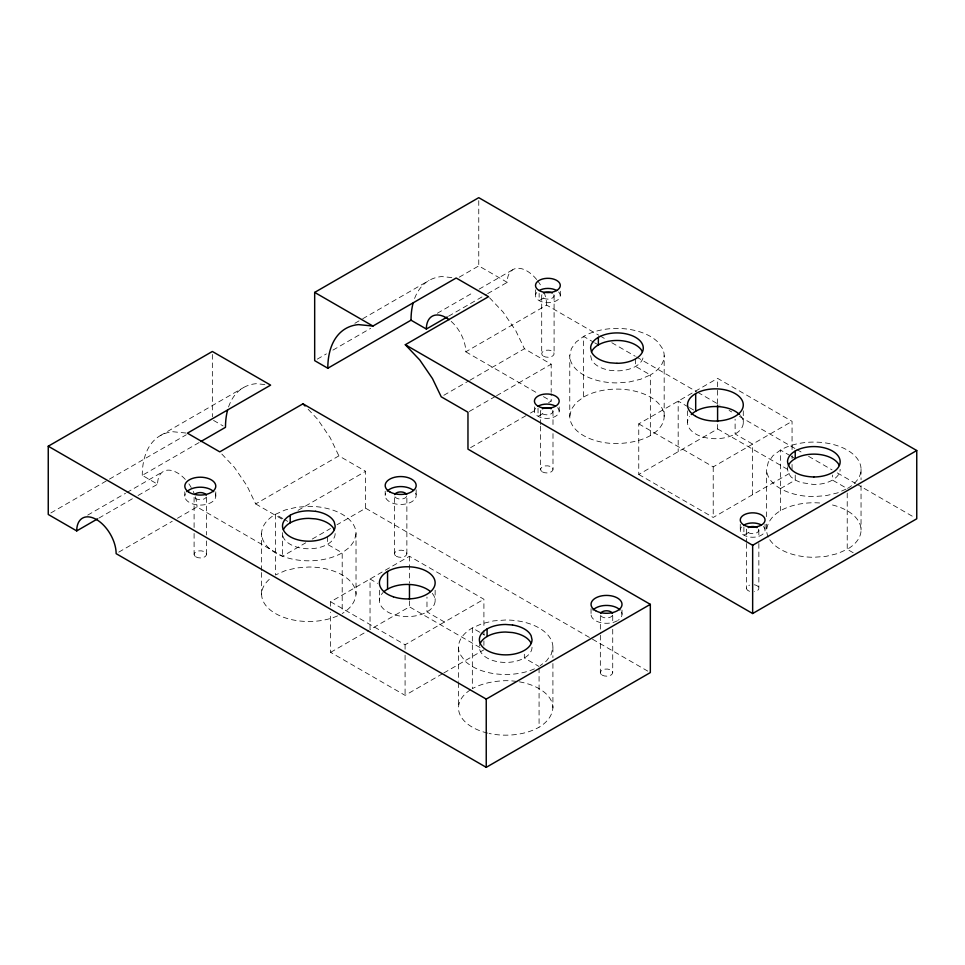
<?xml version="1.0" encoding="UTF-8"?>
<svg xmlns="http://www.w3.org/2000/svg" width="965" height="965" viewBox="0 0 965 965"><rect width="100%" height="100%" fill="white"/><g stroke="black" fill="none" stroke-linecap="round" stroke-linejoin="round"><path stroke-width="0.72" stroke-dasharray="4.83 3.62" d="M261.636 594.259L261.636 572.052M261.636 570.568L261.636 533.573M327.449 536.757L327.449 544.32L342.201 552.836L342.201 612.039M442.561 673.703L405.083 695.343L330.621 652.352L330.621 612.196M330.621 606.237L330.621 601.774L409.462 556.262L483.911 599.253L483.911 628.999M524.321 654.198L524.321 657.985L539.073 666.501M650.35 435.625L650.35 374.939A47.201 27.249 0 0 0 662.557 348.606L657.841 342.044A47.201 27.249 0 0 0 583.596 336.399L576.093 342.044L571.377 348.618L569.772 355.663L569.772 416.349A47.201 27.261 0 0 0 616.961 443.611C628.505 443.128 640.097 441.27 650.35 435.625A47.201 27.261 0 0 0 650.338 397.085A47.201 27.261 0 0 0 583.584 397.085M664.173 416.361L664.173 355.663M792.06 449.606L792.06 421.343L717.598 378.364L638.758 423.876L638.758 474.454L717.598 428.93L717.598 422.984M717.598 403.647L717.598 378.364M356.025 533.573L354.42 540.617L349.704 547.191L342.201 552.836A47.201 27.249 0 0 1 275.459 552.836A47.201 27.249 0 0 1 275.459 514.297L285.23 509.966L296.617 507.252L308.836 506.323A47.201 27.249 0 0 1 356.025 533.573L356.025 594.259C355.204 602.703 349.402 609.349 342.201 613.523M569.772 416.349L571.377 409.305L576.093 402.731L583.596 397.085L583.596 336.399L593.439 342.08M534.441 668.854A47.201 27.249 0 0 1 464.828 660.856L460.112 654.282A47.201 27.249 0 0 1 472.331 627.962L482.102 623.631L493.489 620.905L505.708 619.988A47.201 27.249 0 0 1 552.897 647.238L551.292 654.282L546.576 660.856L540.147 665.693M552.909 663.51L552.909 707.924C552.221 716.44 546.166 722.966 539.073 727.188A47.201 27.249 0 0 1 489.086 733.424M766.644 516.697L766.644 469.328L768.249 462.283L772.965 455.709L780.468 450.064A47.201 27.249 0 0 1 847.222 450.064A47.201 27.249 0 0 1 847.222 488.604L832.457 480.075L832.457 475.045M768.261 537.071A47.201 27.249 0 0 1 766.644 530.014C767.477 521.57 773.279 514.936 780.468 510.75A47.201 27.249 0 0 1 820.684 503.055M160.226 435.661L243.445 387.616M354.867 323.287L361.368 319.524M362.671 318.776L428.991 280.489M50.855 512.958L108.152 479.882M109.455 479.123L186.293 434.769M317.28 359.149L326.387 353.878M332.901 350.126L370.669 328.317M459.231 277.184L478.761 265.906L507.228 282.347A27.876 16.091 60 0 1 536.793 279.705M185.328 479.424A27.876 16.091 60 0 0 157.597 484.213L142.265 475.359L199.478 442.332M87.706 515.129L125.534 493.284M126.837 492.536L163.362 471.451M437.35 313.263L473.875 292.178M479.086 289.162L513.006 269.585M98.9 518.096L132.808 498.519M138.031 495.503L157.597 484.213M448.532 316.231L486.36 294.397M487.663 293.637L507.228 282.347M543.524 298.089L539.133 300.622L539.133 293.396M118.743 552.149L172.228 521.281M177.451 518.265L197.017 506.963L282.419 556.274L305.748 542.812M451.174 321.381A27.876 16.091 60 0 1 465.781 351.803L546.648 305.109L598.783 335.205M221.829 454.045L234.242 467.144L246.944 485.721L255.677 503.923L338.896 455.866L365.639 471.306L365.639 508.229L336.99 524.767M443.828 395.288L468.532 381.03M469.834 380.282L524.441 348.751L551.184 364.191L551.184 392.248M298.028 510.352L365.639 471.306M469.267 411.476L495.274 396.47M496.577 395.722L551.184 364.191M312.262 539.049L330.488 528.531M470.57 447.651L527.855 414.576M530.461 413.068L538.229 408.581M548.59 402.598L551.184 401.102L551.184 393.72M542.427 413.78L538.048 416.313L538.048 409.088M330.621 652.352L368.763 630.326M480.063 647.599L409.462 606.84L370.041 629.59L370.041 579.024L377.544 583.355M330.621 601.774L405.083 644.765L483.911 599.253M638.758 423.876L713.219 466.867L792.06 421.343M443.852 672.955L483.911 649.831M638.758 474.454L713.219 517.445L790.781 472.657M780.468 488.604L795.232 480.075L800.685 482.488L813.845 484.526A26.32 15.199 0 0 0 840.165 469.328M748.273 532.632L743.894 535.153L743.894 526.492M846.003 489.134L837.439 492.934L826.064 495.648L813.845 496.577A47.201 27.249 0 0 1 766.644 469.328M451.825 277.57L441.693 276.569A86.717 50.071 60 0 0 414.021 300.055M264.832 384.553L256.135 383.696A86.717 50.071 60 0 0 228.476 407.182M185.956 433.032L172.928 431.741A86.717 50.071 60 0 0 142.265 475.359M600.085 335.953L606.599 339.716M611.81 342.72L635.272 356.266M636.574 357.014L696.513 391.633M697.816 392.381L719.974 405.167M729.094 410.439L731.699 411.946M739.516 416.458L795.558 448.809M796.861 449.557L803.375 453.321M808.586 456.336L832.047 469.871M837.258 472.886L855.497 483.417M856.799 484.165L914.145 517.276M594.669 342.792L598.36 344.915M790.311 455.745L780.468 450.064L780.468 510.75M791.541 456.457L795.232 458.58M688.19 406.904L678.178 401.114L678.178 451.692M689.444 407.616L695.693 411.235M717.598 428.93L789.491 470.438M853.181 552.728L847.222 549.29A47.201 27.249 0 0 0 829.007 504.213M465.781 351.803L538.253 393.648M543.428 396.627L551.184 401.102M213.542 420.414L223.096 425.939M365.639 508.229L647.732 671.097M282.841 518.555L275.459 514.297L275.459 574.995L285.23 570.665L296.617 567.939L308.836 567.01A47.201 27.249 0 0 1 356.025 594.259M284.072 519.267L287.751 521.402M479.714 632.22L472.331 627.962L472.331 688.648C482.584 683.075 494.164 681.049 505.708 680.675A47.201 27.249 0 0 1 516.601 681.411M480.944 632.931L484.635 635.067M255.677 503.923L282.419 519.351M444.491 622.015L426.976 611.894L426.976 597.07M489.557 297.775L503.006 311.972L515.708 330.561L524.441 348.751M308.149 409.269L317.461 419.1L330.163 437.676L338.896 455.866M590.64 355.663L591.545 359.595A26.32 15.199 0 0 0 610.157 370.343L616.973 370.862A26.32 15.199 0 0 0 643.293 355.663M861.045 469.328L861.045 479.689M861.045 485.612L861.045 530.014M847.222 493.043L847.222 549.29L837.439 553.62L826.064 556.347L813.845 557.275A47.201 27.249 0 0 1 768.828 538.205M795.232 475.045L795.232 480.075L791.047 476.927L788.417 473.26L787.524 469.328A26.32 15.199 0 0 1 788.417 465.395M792.06 455.564L792.06 458.532M792.06 464.491L792.06 470.438M766.644 524.104L766.644 530.014M765.04 524.321L765.04 530.099M758.852 530.099L758.852 537.553M758.852 543.512L758.852 588.228A6.188 3.571 0 0 1 754.256 591.69M752.64 494.683L752.64 444.105L735.113 433.997L735.113 419.16M746.464 530.099L746.464 542.028M746.464 543.512L746.464 588.228M743.279 410.837L743.279 422.61M740.276 524.321L740.276 530.099M713.219 466.867L713.219 517.445M687.538 410.837L687.538 422.61M635.585 359.004L635.585 366.411L650.35 374.939L640.567 379.269L629.18 381.983L616.973 382.912A47.201 27.249 0 0 1 569.772 355.663M622.015 610.073L622.015 614.355M612.727 615.851L612.727 623.318M612.727 629.289L612.727 672.593M600.339 615.851L600.339 633.776M600.339 635.26L600.339 672.593M591.05 608.638L591.05 614.355M560.291 291.225L560.291 295.567M559.193 406.916L559.193 411.247M554.091 295.567L554.091 353.697M552.993 411.247L552.993 427.652M552.993 433.611L552.993 469.376M552.909 647.238L552.909 657.599M541.703 295.567L541.703 353.697M540.605 411.247L540.605 424.672M540.605 426.156L540.605 469.376M539.073 667.985L539.073 727.188M535.515 289.79L535.515 295.567M534.417 406.916L534.417 411.247M483.911 630.483L483.911 634.946M483.911 640.905L483.911 645.368M478.761 200.636L478.761 265.906M458.508 647.238L458.508 681.278M458.508 682.762L458.508 707.924M435.143 590.206L435.143 600.519M416.156 489.786L416.156 495.503M409.462 556.262L409.462 583.041M409.462 600.893L409.462 606.84M406.868 553.753L406.868 495.503A6.188 3.571 0 0 1 400.68 499.086A6.188 3.571 0 0 1 394.48 495.503L394.48 553.753M405.083 644.765L405.083 649.228M405.083 655.175L405.083 695.343M385.192 491.221L385.192 495.503M379.39 590.206L379.39 600.519M282.419 532.644L282.419 556.274M215.786 491.848L215.786 496.143M212.348 354.445L212.348 416.759M206.486 497.638L206.486 534.972M206.486 540.943L206.486 554.38M194.098 527.505L194.098 496.143A6.188 3.571 0 0 0 199.49 499.689A6.188 3.571 0 0 0 206.281 497.072M194.098 533.476L194.098 554.38M184.81 491.848L184.81 496.143M537.674 280.827A27.876 16.091 60 0 1 540.882 285.676M544.007 292.202A27.876 16.091 60 0 1 546.648 305.109M740.408 415.493A27.876 16.091 0 0 1 716.32 438.701A27.876 16.091 0 0 1 689.661 416.458M532.029 647.238A26.32 15.199 0 0 1 502.27 662.304A26.32 15.199 0 0 1 480.281 643.305M487.639 733.098A47.201 27.249 0 0 1 471.113 689.384M519.399 681.845A47.201 27.249 0 0 1 552.909 707.924M335.157 533.573A26.32 15.199 0 0 1 308.836 548.771A26.32 15.199 0 0 1 282.504 533.573M337.557 615.875A47.201 27.249 0 0 1 275.146 613.342A47.201 27.249 0 0 1 271.937 577.263M188.887 483.863A27.876 16.091 60 0 1 191.239 487.542M193.253 491.414A27.876 16.091 60 0 1 194.375 494.068M195.304 496.722A27.876 16.091 60 0 1 197.017 506.963M432.26 593.391A27.876 16.091 0 0 1 406.362 616.599A27.876 16.091 0 0 1 383.129 592.474M763.387 526.528A12.388 7.153 0 0 1 752.652 537.252A12.388 7.153 0 0 1 741.928 526.528M758.635 529.17A6.188 3.571 0 0 1 752.652 533.681A6.188 3.571 0 0 1 746.669 529.17M621.484 612.039A15.488 8.938 0 0 1 618.396 620.109M617.479 620.676A15.488 8.938 0 0 1 598.783 622.099A15.488 8.938 0 0 1 591.569 612.039M612.51 615.284A6.188 3.571 0 0 1 606.527 617.938A6.188 3.571 0 0 1 600.544 615.284M754.256 584.778A6.188 3.571 0 0 1 758.852 588.228M749.564 591.328A6.188 3.571 0 0 1 749.564 585.128M415.638 493.199A15.488 8.938 0 0 1 400.68 504.454A15.488 8.938 0 0 1 385.723 493.199M215.255 493.827A15.488 8.938 0 0 1 200.298 505.081A15.488 8.938 0 0 1 185.34 493.827M558.626 291.985A12.388 7.153 0 0 1 547.903 302.721A12.388 7.153 0 0 1 537.167 291.985M553.886 294.639A6.188 3.571 0 0 1 547.903 299.138A6.188 3.571 0 0 1 541.92 294.639M552.788 410.33A6.188 3.571 0 0 1 546.805 414.829A6.188 3.571 0 0 1 540.822 410.33M557.529 407.676A12.388 7.153 0 0 1 546.805 418.4A12.388 7.153 0 0 1 536.082 407.676M602.148 675.126A6.188 3.571 0 0 0 612.51 673.522A6.188 3.571 0 0 0 604.922 669.143A6.188 3.571 0 0 0 602.148 675.126M396.301 556.274A6.188 3.571 0 0 0 406.663 554.67A6.188 3.571 0 0 0 399.076 550.291A6.188 3.571 0 0 0 396.301 556.274M195.919 556.914A6.188 3.571 0 0 0 206.281 555.309A6.188 3.571 0 0 0 198.694 550.931A6.188 3.571 0 0 0 195.919 556.914M543.524 356.218A6.188 3.571 0 0 0 553.886 354.625A6.188 3.571 0 0 0 546.299 350.235A6.188 3.571 0 0 0 543.524 356.218M542.427 471.909A6.188 3.571 0 0 0 552.788 470.305A6.188 3.571 0 0 0 545.201 465.926A6.188 3.571 0 0 0 542.427 471.909"/><path stroke-width="1.45" d="M290.212 522.825L290.212 515.262M387.556 589.133L387.556 571.461M487.084 636.49L487.096 628.927M598.36 337.364L598.36 344.915M717.598 421.5L717.598 405.131M48.25 446.216L212.348 351.477L270.622 385.131L187.403 433.176L219.767 451.861L302.974 403.816L650.326 604.355L650.326 672.593L486.239 767.332L116.138 553.657A27.876 16.091 60 0 0 96.428 519.52A27.876 16.091 60 0 0 76.718 530.907L48.25 514.466L48.25 446.216L486.239 699.094L650.326 604.355M314.674 292.407L478.761 197.668L916.75 450.534L916.75 518.784L752.652 613.523L467.965 449.147L467.965 412.236L441.222 396.796L432.489 378.606L419.787 360.017L405.312 344.734L488.531 296.689L456.168 278.004L372.948 326.049L358.473 324.614A86.717 50.071 60 0 0 327.81 368.232L314.674 360.645L314.674 292.407L372.948 326.049M200.78 441.572L225.484 427.314A86.717 50.071 60 0 1 227.571 410.197M327.81 368.232L411.03 320.187A86.717 50.071 60 0 1 413.117 303.07M76.718 530.907L97.586 518.856M411.03 320.187L426.361 329.041L447.229 316.99M405.312 344.734L752.652 545.273L916.75 450.534M302.974 403.816L305.049 406M795.232 451.029L795.232 458.58M752.652 545.273L752.652 613.523M695.693 393.563L695.693 411.235M486.239 699.094L486.239 767.332M409.462 584.525L409.462 599.398M788.417 465.395A26.32 15.199 0 0 1 813.845 454.129A26.32 15.199 0 0 1 839.273 465.395M591.545 351.73A26.32 15.199 0 0 1 616.973 340.464A26.32 15.199 0 0 1 642.4 351.73M426.361 329.041A27.876 16.091 60 0 1 449.159 319.717M691.266 414.564A27.876 16.091 0 0 1 739.552 414.564M480.281 643.305A26.32 15.199 0 0 1 505.708 632.039L512.524 632.558A26.32 15.199 0 0 1 531.136 643.305M283.408 529.628A26.32 15.199 0 0 1 308.824 518.374L315.639 518.893A26.32 15.199 0 0 1 334.264 529.628M384.082 591.581A27.876 16.091 0 0 1 430.45 591.581M743.894 525.044A12.388 7.153 0 0 0 764.63 521.836A12.388 7.153 0 0 0 749.455 513.078A12.388 7.153 0 0 0 743.894 525.044A12.388 7.153 0 0 1 761.421 525.044M748.273 527.578A6.188 3.571 0 0 1 757.043 527.578M593.125 609.892A15.488 8.938 0 0 1 619.94 609.892M600.544 613.438A6.188 3.571 0 0 1 606.527 610.785A6.188 3.571 0 0 1 612.51 613.438M394.697 494.587A6.188 3.571 0 0 1 400.68 491.933A6.188 3.571 0 0 1 406.663 494.587M387.267 491.04A15.488 8.938 0 0 1 413.358 490.377M194.93 494.357A6.188 3.571 0 0 1 201.106 492.596A6.188 3.571 0 0 1 206.281 495.214M186.884 491.668A15.488 8.938 0 0 1 213.711 491.668M539.133 290.513A12.388 7.153 0 0 0 559.869 287.305A12.388 7.153 0 0 0 544.694 278.547A12.388 7.153 0 0 0 539.133 290.513A12.388 7.153 0 0 1 556.66 290.513M543.524 293.034A6.188 3.571 0 0 1 552.282 293.034M542.427 408.726A6.188 3.571 0 0 1 551.184 408.726M538.048 406.193A12.388 7.153 0 0 0 558.771 402.984A12.388 7.153 0 0 0 543.597 394.227A12.388 7.153 0 0 0 538.048 406.193A12.388 7.153 0 0 1 555.563 406.193M616.973 363.31L610.157 362.792A26.32 15.199 0 0 1 591.545 352.044L590.64 348.112A26.32 15.199 0 0 1 616.973 332.913A26.32 15.199 0 0 1 643.293 348.112A26.32 15.199 0 0 1 616.973 363.31M813.845 476.975C803.761 476.71 789.334 473.598 787.524 461.777A26.32 15.199 0 0 1 813.845 446.578A26.32 15.199 0 0 1 840.165 461.777A26.32 15.199 0 0 1 813.845 476.975M315.639 511.329L308.836 510.811A26.32 15.199 0 0 0 282.504 526.009A26.32 15.199 0 0 0 308.836 541.208A26.32 15.199 0 0 0 335.157 526.009L334.264 522.077A26.32 15.199 0 0 0 315.639 511.329M512.524 624.994L505.708 624.476A26.32 15.199 0 0 0 479.376 639.674A26.32 15.199 0 0 0 505.708 654.873A26.32 15.199 0 0 0 532.029 639.674L531.136 635.742A26.32 15.199 0 0 0 512.524 624.994M695.693 416.325A27.876 16.091 0 0 0 742.326 409.112A27.876 16.091 0 0 0 708.189 389.402A27.876 16.091 0 0 0 695.693 416.325M393.334 596.78A27.876 16.091 0 0 0 435.143 582.848A27.876 16.091 0 0 0 393.334 568.904A27.876 16.091 0 0 0 393.334 596.78M595.586 610.676A15.488 8.938 0 0 0 621.484 606.671A15.488 8.938 0 0 0 602.522 595.719A15.488 8.938 0 0 0 595.586 610.676M389.727 491.824A15.488 8.938 0 0 0 415.638 487.82A15.488 8.938 0 0 0 396.663 476.867A15.488 8.938 0 0 0 389.727 491.824M189.345 492.452A15.488 8.938 0 0 0 215.255 488.447A15.488 8.938 0 0 0 196.293 477.506A15.488 8.938 0 0 0 189.345 492.452"/></g></svg>
